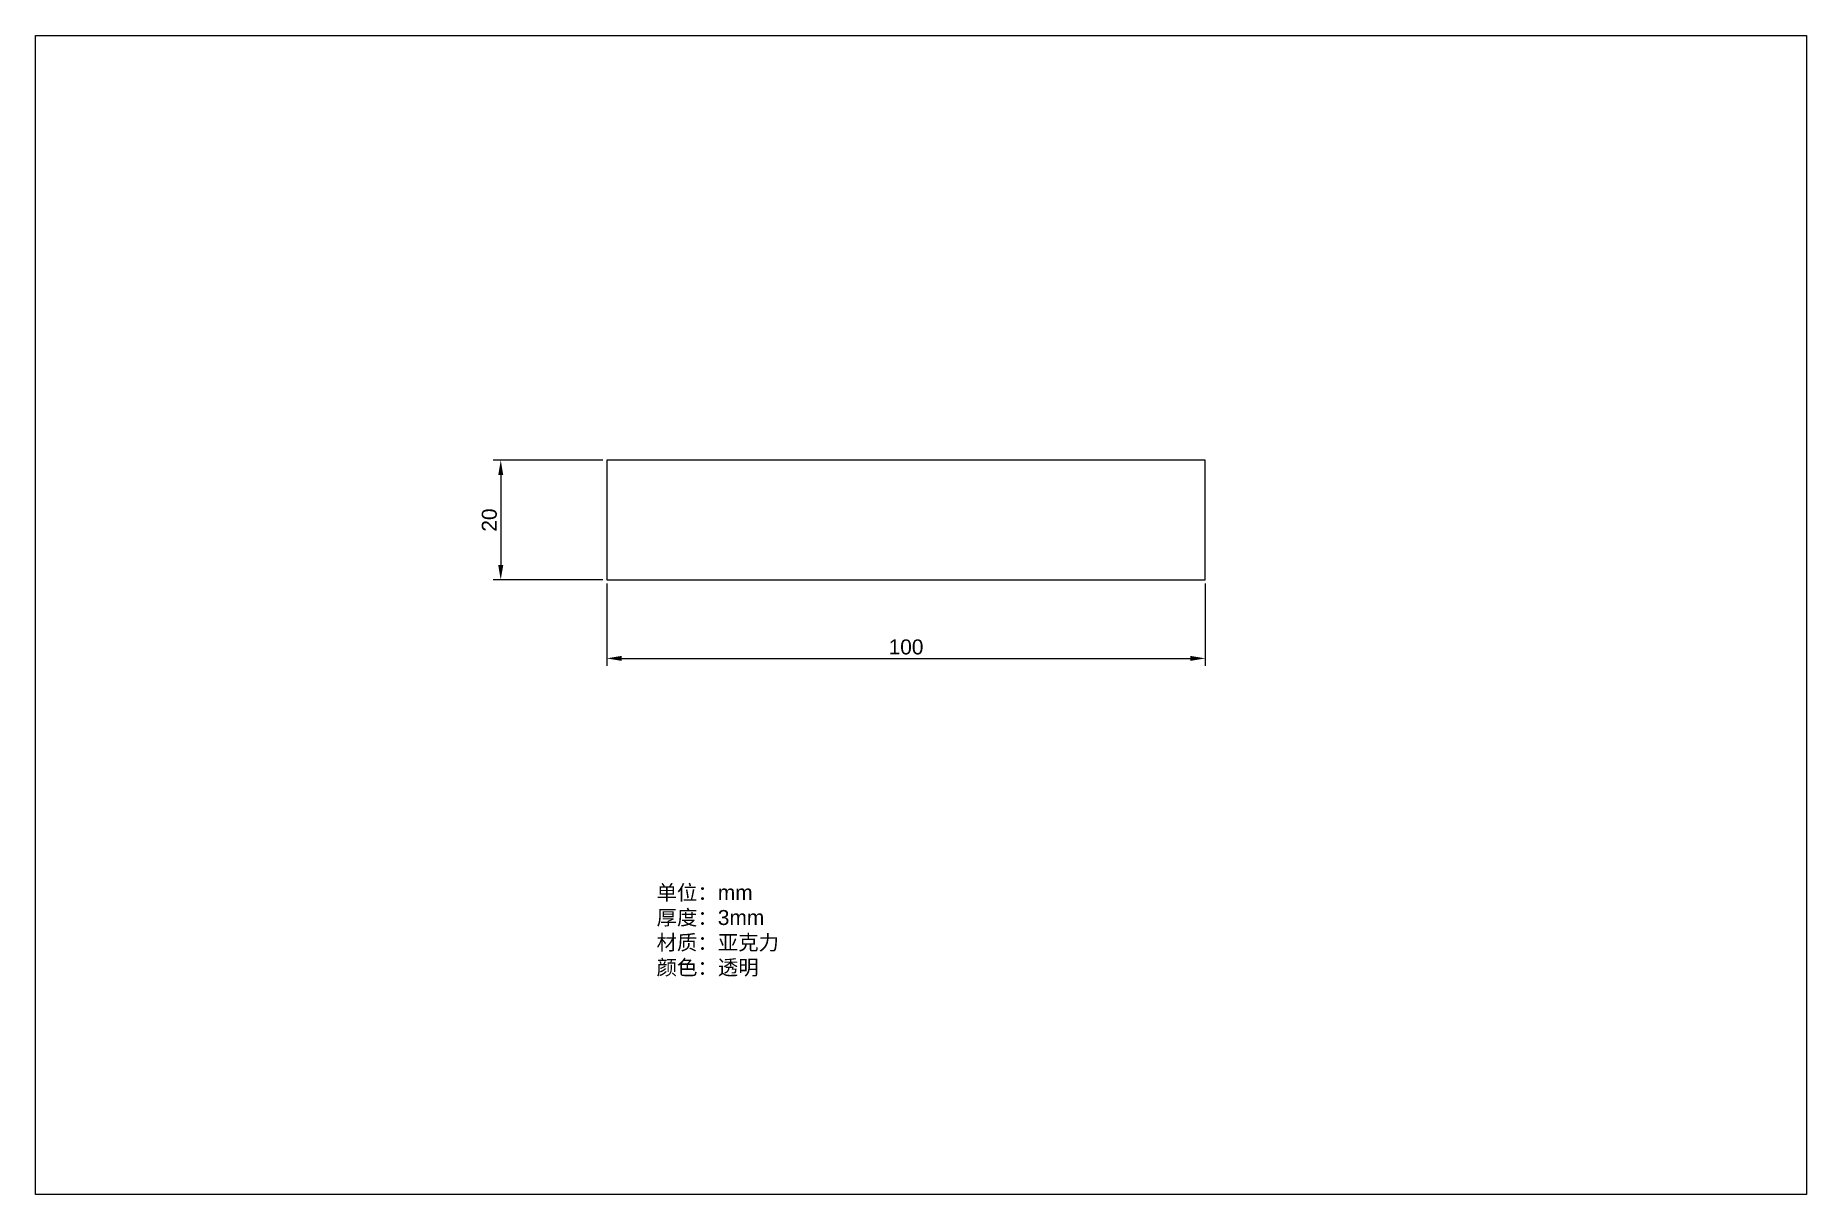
# Model space of a CAD drawing. Header units: millimetres. Extents: x 3528 to 3824, y 1138 to 1332.
import ezdxf

# ---------------------------------------------------------------- set-up
doc = ezdxf.new("R2010")
doc.units = ezdxf.units.MM
doc.layers.add('标注', color=7, linetype='Continuous')
doc.layers.add('表头', color=7, linetype='Continuous')
doc.styles.get("Standard").update_dxf_attribs({"font": 'arial.ttf'})
doc.dimstyles.new('ISO-25', dxfattribs={"dimtxt": 2.5, "dimasz": 2.5, "dimexe": 1.25, "dimexo": 0.625, "dimtad": 1, "dimtxsty": 'Standard', "dimcen": 2.5, "dimadec": 0, "dimazin": 0, "dimtfac": 1, "dimtmove": 0, "dimatfit": 3, "dimfxl": 1, "dimarcsym": 0})

# ---------------------------------------------------------------- blocks, each defined once
blk = doc.blocks.new('*D1')
at = {"layer": 'Defpoints', "color": 0, "transparency": 16777216}
for p in [(3623.25, 1261.13), (3605.55, 1241.13), (3623.25, 1241.13)]:
    blk.add_point(p, dxfattribs=at)
at = {"layer": '标注', "color": 0, "lineweight": -2, "transparency": 16777216}
for p, q in [((3622.62, 1261.13), (3604.3, 1261.13)), ((3605.55, 1258.63), (3605.55, 1243.63)), ((3622.62, 1241.13), (3604.3, 1241.13))]:
    blk.add_line(p, q, dxfattribs=at)
at = {"layer": '标注', "color": 0, "transparency": 16777216}
for points in [[(3605.13, 1258.63), (3605.97, 1258.63), (3605.55, 1261.13)], [(3605.13, 1243.63), (3605.97, 1243.63), (3605.55, 1241.13)]]:
    blk.add_solid(points, dxfattribs=at)
at = {"layer": '标注', "color": 0, "transparency": 16777216, "insert": (3603.65, 1251.13), "char_height": 2.5, "attachment_point": 5, "rotation": 90}
blk.add_mtext('20', dxfattribs=at)
blk = doc.blocks.new('*D2')
at = {"layer": 'Defpoints', "color": 0, "transparency": 16777216}
for p in [(3623.25, 1241.13), (3723.25, 1241.13), (3723.25, 1228.03)]:
    blk.add_point(p, dxfattribs=at)
at = {"layer": '标注', "color": 0, "lineweight": -2, "transparency": 16777216}
for p, q in [((3623.25, 1240.51), (3623.25, 1226.78)), ((3723.25, 1240.51), (3723.25, 1226.78)), ((3625.75, 1228.03), (3720.75, 1228.03))]:
    blk.add_line(p, q, dxfattribs=at)
at = {"layer": '标注', "color": 0, "transparency": 16777216}
for points in [[(3625.75, 1228.45), (3625.75, 1227.61), (3623.25, 1228.03)], [(3720.75, 1228.45), (3720.75, 1227.61), (3723.25, 1228.03)]]:
    blk.add_solid(points, dxfattribs=at)
at = {"layer": '标注', "color": 0, "transparency": 16777216, "insert": (3673.25, 1229.93), "char_height": 2.5, "attachment_point": 5}
blk.add_mtext('100', dxfattribs=at)

msp = doc.modelspace()

# ---------------------------------------------------------------- linework, layer by layer
msp.add_lwpolyline([(3623.246, 1241.132), (3723.246, 1241.132), (3723.246, 1261.132), (3623.246, 1261.132)], close=True)
at = {"layer": '表头'}
msp.add_lwpolyline([(3527.819, 1332.068), (3823.688, 1332.068), (3823.688, 1138.486), (3527.819, 1138.486)], close=True, dxfattribs=at)

# ---------------------------------------------------------------- texts
at = {"layer": '标注', "insert": (3631.581, 1190.172), "char_height": 2.5, "attachment_point": 1}
msp.add_mtext_dynamic_manual_height_columns('{\\fSimSun|b0|i0|c134|p2;单位：}mm\\P{\\fSimSun|b0|i0|c134|p2;厚度：}3mm\\P{\\fSimSun|b0|i0|c134|p2;材质：亚克力}\\P{\\fSimSun|b0|i0|c134|p2;颜色：透明}', width=80.63316, gutter_width=12.5, heights=[0], dxfattribs=at)

# ---------------------------------------------------------------- dimensions: what is measured, and where the dimension line sits
at = {"layer": '标注'}
dim = msp.add_linear_dim(base=(3605.55, 1241.132), p1=(3623.246, 1261.132), p2=(3623.246, 1241.132), angle=90, dimstyle='ISO-25', dxfattribs=at)
dim.commit()
dim.dimension.update_dxf_attribs({"geometry": '*D1', "text_midpoint": (3603.649, 1251.132)})
dim = msp.add_linear_dim(base=(3723.246, 1228.031), p1=(3623.246, 1241.132), p2=(3723.246, 1241.132), dimstyle='ISO-25', dxfattribs=at)
dim.commit()
dim.dimension.update_dxf_attribs({"geometry": '*D2', "text_midpoint": (3673.246, 1229.932)})

doc.saveas('drawing.dxf')
